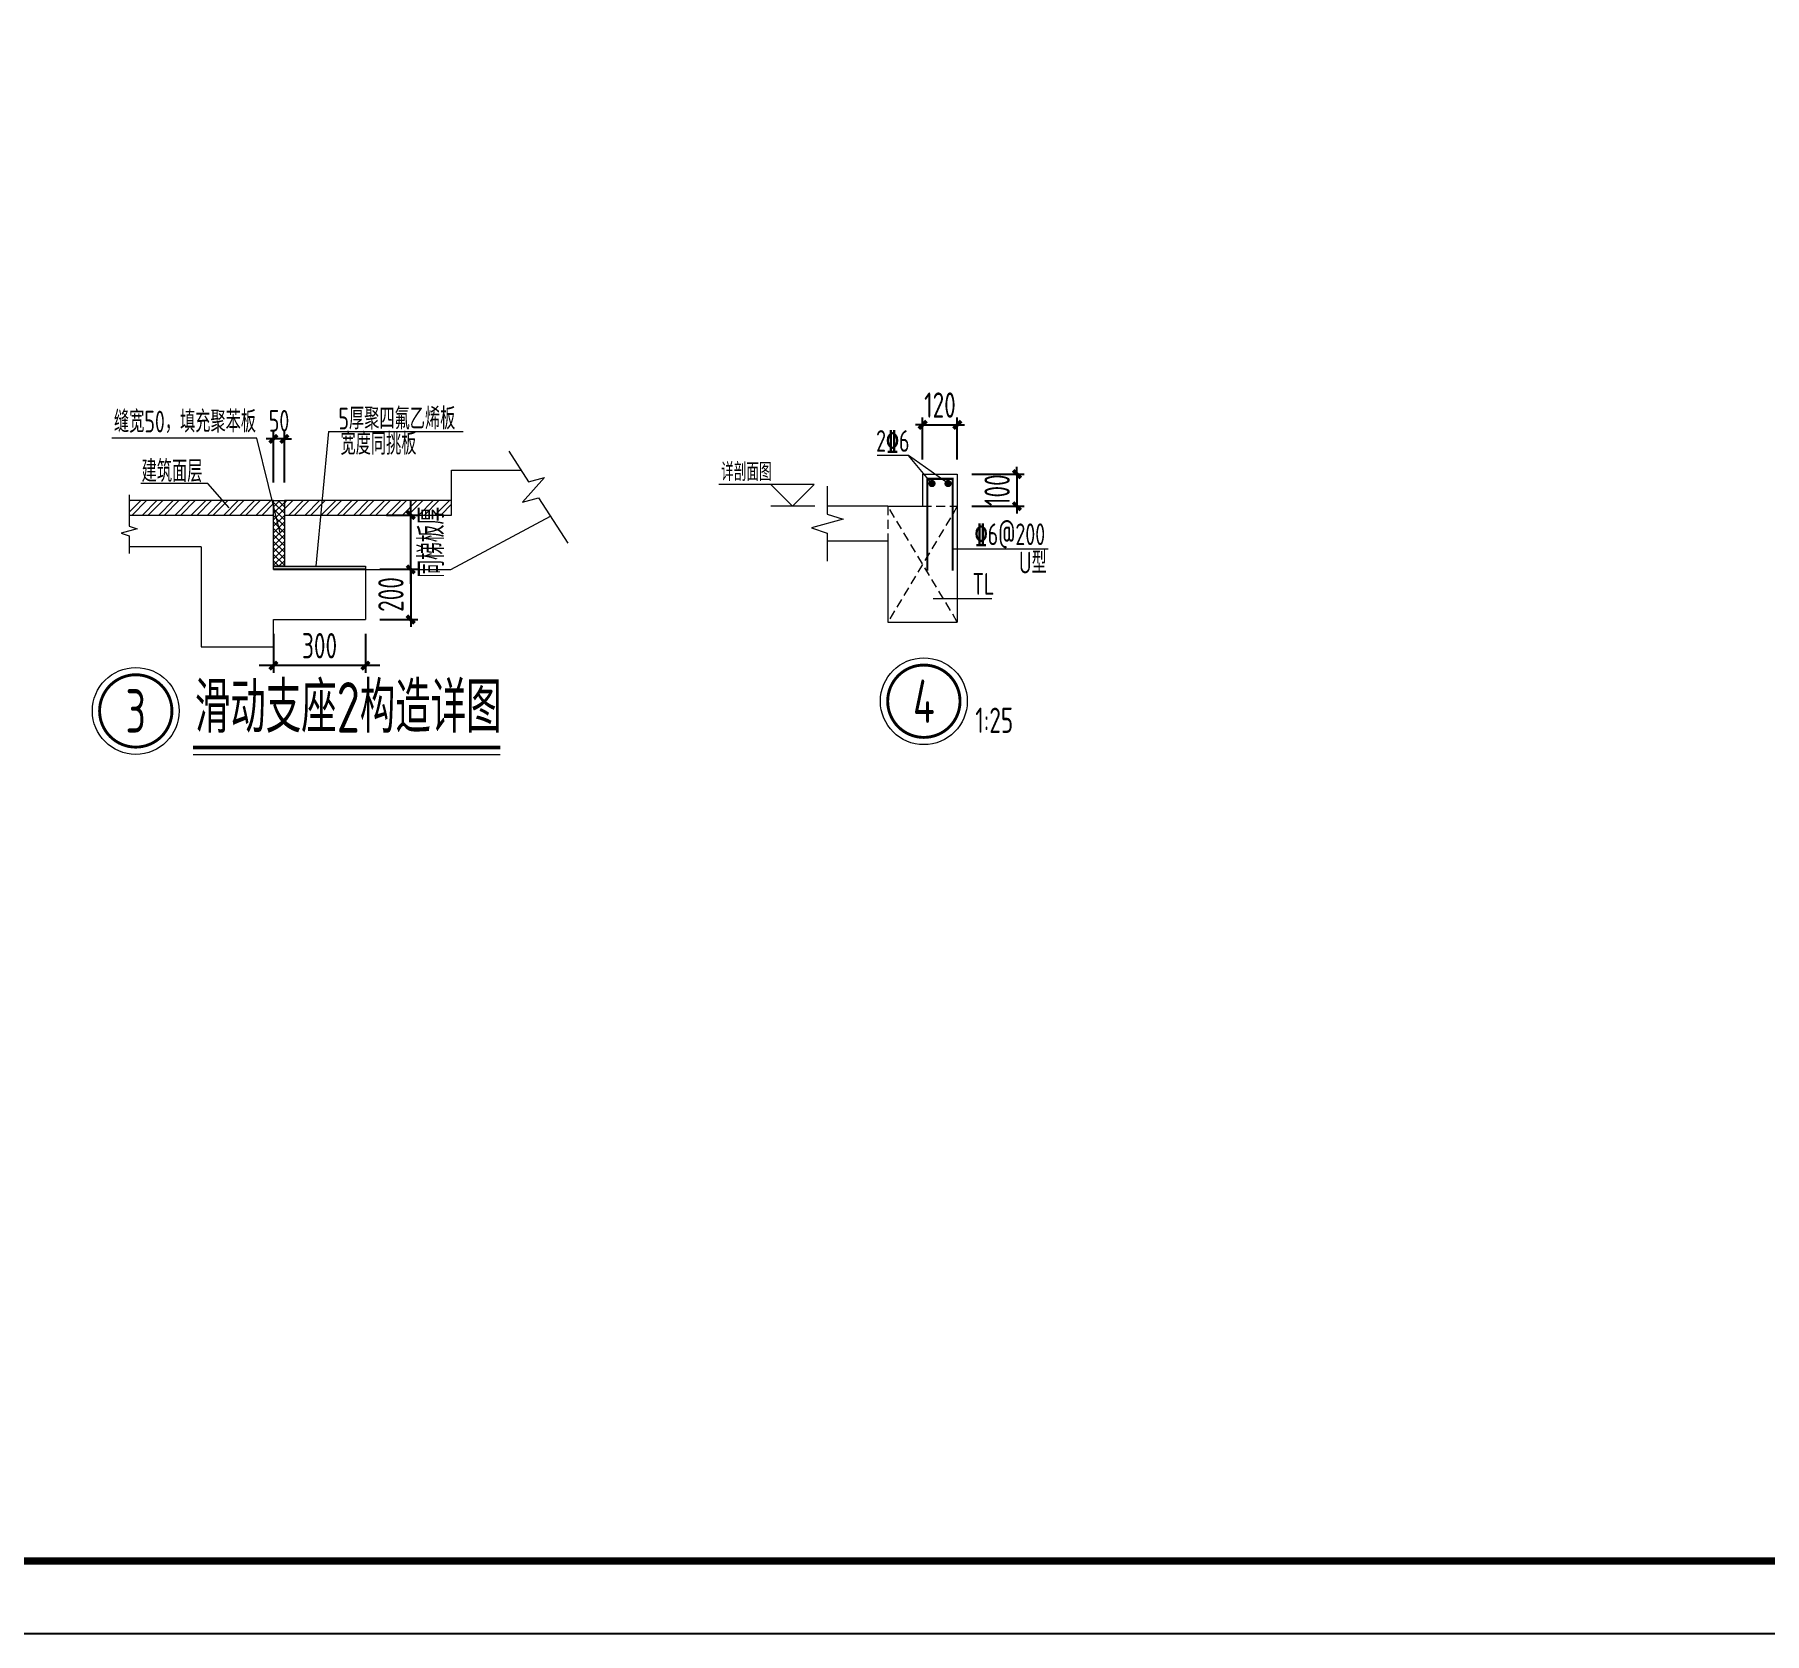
# Model space of a CAD drawing. Extents: x 56246 to 893198, y -950445 to -423535.
# Drawn here: x 400412 to 412363, y -502205 to -491157 of the extents above; entities that cross this region are included whole.
import ezdxf
from ezdxf.enums import TextEntityAlignment as Align

# ---------------------------------------------------------------- set-up
doc = ezdxf.new("R2010")
doc.units = 0
doc.header["$LTSCALE"] = 500
doc.linetypes.add('HIDDEN', pattern=[0.375, 0.25, -0.125])
for name, color, linetype, lineweight in [('0S-详图-不可见', 7, 'HIDDEN', 18), ('0S-详图-填充', 253, 'Continuous', 9), ('0S-详图-尺寸', 21, 'Continuous', 13), ('0S-详图-文字', 4, 'Continuous', 20), ('0S-详图-符号', 120, 'Continuous', 13), ('0S-详图-线', 6, 'Continuous', 18)]:
    doc.layers.add(name, color=color, linetype=linetype, lineweight=lineweight)
for name, color, linetype in [('Floor_c1', 7, 'Continuous'), ('T-TK', 157, 'Continuous'), ('THIN', 7, 'Continuous'), ('照明平面标注层', 111, 'Continuous'), ('负筋', 1, 'Continuous')]:
    doc.layers.add(name, color=color, linetype=linetype)
doc.styles.add('TSSD_DIMENSION', font='tssdeng.shx', dxfattribs={"width": 0.7, "bigfont": 'Hztxt.shx'})
doc.styles.add('TSSD_Label', font='tssdeng.shx', dxfattribs={"width": 0.7, "bigfont": 'hztxt.shx'})
doc.styles.add('TSSD_NORM', font='tssdeng.shx', dxfattribs={"width": 0.7, "bigfont": 'hztxt.shx'})
doc.styles.add('TSSD_NUM', font='tssdeng.shx', dxfattribs={"width": 0.7, "bigfont": 'hztxt.shx'})
doc.styles.add('TSSD_Rein', font='Tssdeng.shx', dxfattribs={"width": 0.7, "bigfont": 'hztxt.shx'})
doc.dimstyles.new('TSSD_20_50', dxfattribs={"dimtxt": 150, "dimasz": 50, "dimexe": 50, "dimexo": 125, "dimgap": 50, "dimtad": 1, "dimdec": 0, "dimlfac": 0.4, "dimzin": 0, "dimdsep": 46, "dimtxsty": 'TSSD_DIMENSION', "dimblk": 'ARCHTICK', "dimcen": 0, "dimdle": 50, "dimclrt": 7, "dimadec": 0, "dimazin": 0, "dimtfac": 1, "dimtdec": 0, "dimtix": 1, "dimtmove": 2, "dimatfit": 3, "dimldrblk": 'ARCHTICK', "dimfxl": 1, "dimtolj": 1, "dimtzin": 0, "dimarcsym": 0})
doc.dimstyles.new('TSSD_25_50', dxfattribs={"dimtxt": 175, "dimasz": 50, "dimexe": 50, "dimexo": 100, "dimgap": 50, "dimtad": 1, "dimdec": 0, "dimlfac": 0.5, "dimzin": 0, "dimdsep": 46, "dimtxsty": 'TSSD_DIMENSION', "dimblk": 'ARCHTICK', "dimblk1": 'ARCHTICK', "dimblk2": 'ARCHTICK', "dimcen": 0, "dimdle": 100, "dimclrt": 7, "dimadec": 0, "dimazin": 0, "dimtfac": 1, "dimtdec": 0, "dimtix": 1, "dimtmove": 2, "dimatfit": 3, "dimfxl": 1, "dimtolj": 1, "dimtzin": 0, "dimarcsym": 0})
pattern_1 = [(45, (599351.806, 145281.24), (-56.1266, 56.1266), []), (45, (599351.806, 145320.93), (-56.1266, 56.1266), [])]

# ---------------------------------------------------------------- blocks, each defined once
blk = doc.blocks.new('A0-DWF')
at = {"layer": 'T-TK'}
blk.add_line((0, -84100), (118900, -84100), dxfattribs=at)
at = {"layer": 'T-TK', "const_width": 100}
blk.add_lwpolyline([(2500, -83100), (117900, -83100), (117900, -1000), (2500, -1000)], close=True, dxfattribs=at)
blk = doc.blocks.new('_ArchTick')
at = {"color": 0, "linetype": 'ByBlock', "const_width": 0.5}
blk.add_lwpolyline([(-0.53, -0.53), (0.53, 0.53)], dxfattribs=at)
blk = doc.blocks.new('*D228')
at = {"layer": 'Defpoints', "color": 0, "transparency": 16777216}
for p in [(456979, -217539), (456979, -217965), (457054, -217965)]:
    blk.add_point(p, dxfattribs=at)
at = {"layer": 'Floor_c1', "color": 0, "lineweight": -2, "transparency": 16777216}
for p, q in [((456979, -217840), (456979, -217489)), ((457054, -217840), (457054, -217489)), ((456979, -217539), (456929, -217539)), ((457054, -217539), (456979, -217539)), ((457054, -217539), (457104, -217539))]:
    blk.add_line(p, q, dxfattribs=at)
at = {"layer": 'Floor_c1', "color": 0, "lineweight": -2, "transparency": 16777216, "xscale": 50, "yscale": 50, "zscale": 50}
blk.add_blockref('_ArchTick', (456979, -217539), dxfattribs=at)
at = {"layer": 'Floor_c1', "color": 0, "lineweight": -2, "transparency": 16777216, "xscale": 50, "yscale": 50, "zscale": 50, "rotation": 180}
blk.add_blockref('_ArchTick', (457054, -217539), dxfattribs=at)
at = {"layer": 'Floor_c1', "color": 7, "transparency": 16777216, "insert": (457017, -217414), "char_height": 150, "attachment_point": 5, "style": 'TSSD_Rein'}
blk.add_mtext('\\A1;50', dxfattribs=at)
blk = doc.blocks.new('*D229')
at = {"layer": '0S-详图-尺寸', "color": 0, "lineweight": -2, "transparency": 16777216}
for p, q in [((456979, -218887), (456979, -219155)), ((457614, -218887), (457614, -219155)), ((457714, -219105), (456879, -219105))]:
    blk.add_line(p, q, dxfattribs=at)
at = {"layer": 'Defpoints', "color": 0, "transparency": 16777216}
for p in [(456979, -218787), (457614, -218787), (456979, -219105)]:
    blk.add_point(p, dxfattribs=at)
at = {"layer": '0S-详图-尺寸', "color": 0, "lineweight": -2, "transparency": 16777216, "xscale": 50, "yscale": 50, "zscale": 50, "rotation": 180}
blk.add_blockref('_ArchTick', (456979, -219105), dxfattribs=at)
at = {"layer": '0S-详图-尺寸', "color": 0, "lineweight": -2, "transparency": 16777216, "xscale": 50, "yscale": 50, "zscale": 50}
blk.add_blockref('_ArchTick', (457614, -219105), dxfattribs=at)
at = {"layer": '0S-详图-尺寸', "color": 7, "transparency": 16777216, "insert": (457297, -218968), "char_height": 175, "attachment_point": 5, "style": 'TSSD_DIMENSION'}
blk.add_mtext('\\A1;300', dxfattribs=at)
blk = doc.blocks.new('*D230')
at = {"layer": '0S-详图-尺寸', "color": 0, "lineweight": -2, "transparency": 16777216}
for p, q in [((457714, -218440), (457977, -218440)), ((457927, -218440), (457927, -218390)), ((457927, -218440), (457927, -218787)), ((457714, -218787), (457977, -218787)), ((457927, -218787), (457927, -218837))]:
    blk.add_line(p, q, dxfattribs=at)
at = {"layer": 'Defpoints', "color": 0, "transparency": 16777216}
for p in [(457614, -218440), (457614, -218787, 0), (457927, -218787)]:
    blk.add_point(p, dxfattribs=at)
at = {"layer": '0S-详图-尺寸', "color": 0, "lineweight": -2, "transparency": 16777216, "xscale": 50, "yscale": 50, "zscale": 50}
for p, rotation in [((457927, -218440), 270), ((457927, -218787), 90)]:
    blk.add_blockref('_ArchTick', p, dxfattribs=dict(at, rotation=rotation))
at = {"layer": '0S-详图-尺寸', "color": 7, "transparency": 16777216, "insert": (457790, -218614), "char_height": 175, "attachment_point": 5, "rotation": 90, "style": 'TSSD_DIMENSION'}
blk.add_mtext('\\A1;200', dxfattribs=at)
blk = doc.blocks.new('*D231')
at = {"layer": '0S-详图-尺寸', "color": 0, "lineweight": -2, "transparency": 16777216}
for p, q in [((457927, -218540), (457927, -217965)), ((457759, -218065), (457977, -218065)), ((457759, -218440), (457977, -218440))]:
    blk.add_line(p, q, dxfattribs=at)
at = {"layer": 'Defpoints', "color": 0, "transparency": 16777216}
for p in [(457659, -218065), (457927, -218065), (457659, -218440)]:
    blk.add_point(p, dxfattribs=at)
at = {"layer": '0S-详图-尺寸', "color": 0, "lineweight": -2, "transparency": 16777216, "xscale": 50, "yscale": 50, "zscale": 50}
for p, rotation in [((457927, -218065), 90), ((457927, -218440), 270)]:
    blk.add_blockref('_ArchTick', p, dxfattribs=dict(at, rotation=rotation))
at = {"layer": '0S-详图-尺寸', "color": 7, "transparency": 16777216, "insert": (458070, -218253), "char_height": 175, "attachment_point": 5, "rotation": 90, "style": 'TSSD_DIMENSION'}
blk.add_mtext('\\A1;同梯板厚', dxfattribs=at)
blk = doc.blocks.new('TS_IDX2')
at = {"color": 0, "linetype": 'ByBlock', "const_width": 0.04}
blk.add_lwpolyline([(-0.5, 0, 1), (0.5, 0, 1)], format="xyb", close=True, dxfattribs=at)
at = {"color": 0, "linetype": 'ByBlock'}
blk.add_circle((0, 0), 0.6, dxfattribs=at)
at = {"color": 0, "linetype": 'ByBlock', "style": 'TSSD_NUM', "width": 0.7}
blk.add_attdef('A', text='', height=0.6, dxfattribs=at).set_placement((0, 0), align=Align.MIDDLE_CENTER)
blk = doc.blocks.new('*D662')
at = {"layer": '0S-详图-尺寸', "color": 0, "linetype": 'ByBlock', "lineweight": -2, "transparency": 16777216}
for p, q in [((406547, -493854), (406497, -493854)), ((406547, -494094), (406547, -493804)), ((406547, -493854), (406787, -493854)), ((406787, -494094), (406787, -493804)), ((406787, -493854), (406837, -493854))]:
    blk.add_line(p, q, dxfattribs=at)
at = {"layer": 'Defpoints', "color": 0, "linetype": 'ByBlock', "transparency": 16777216}
for p in [(406787, -493854), (406547, -494194), (406787, -494194)]:
    blk.add_point(p, dxfattribs=at)
at = {"layer": '0S-详图-尺寸', "color": 0, "linetype": 'ByBlock', "lineweight": -2, "transparency": 16777216, "xscale": 50, "yscale": 50, "zscale": 50}
blk.add_blockref('_ArchTick', (406547, -493854), dxfattribs=at)
at = {"layer": '0S-详图-尺寸', "color": 0, "linetype": 'ByBlock', "lineweight": -2, "transparency": 16777216, "xscale": 50, "yscale": 50, "zscale": 50, "rotation": 180}
blk.add_blockref('_ArchTick', (406787, -493854), dxfattribs=at)
at = {"layer": '0S-详图-尺寸', "color": 7, "linetype": 'ByBlock', "transparency": 16777216, "insert": (406667, -493717), "char_height": 175, "attachment_point": 5, "style": 'TSSD_DIMENSION'}
blk.add_mtext('\\A1;120', dxfattribs=at)
blk = doc.blocks.new('*D663')
at = {"layer": '0S-详图-尺寸', "color": 0, "linetype": 'ByBlock', "lineweight": -2, "transparency": 16777216}
for p, q in [((407199, -494194), (407199, -494144)), ((406887, -494194), (407249, -494194)), ((407199, -494194), (407199, -494416)), ((406887, -494416), (407249, -494416)), ((407199, -494416), (407199, -494466))]:
    blk.add_line(p, q, dxfattribs=at)
at = {"layer": 'Defpoints', "color": 0, "linetype": 'ByBlock', "transparency": 16777216}
for p in [(406787, -494194), (406787, -494416), (407199, -494416)]:
    blk.add_point(p, dxfattribs=at)
at = {"layer": '0S-详图-尺寸', "color": 0, "linetype": 'ByBlock', "lineweight": -2, "transparency": 16777216, "xscale": 50, "yscale": 50, "zscale": 50}
for p, rotation in [((407199, -494194), 270), ((407199, -494416), 90)]:
    blk.add_blockref('_ArchTick', p, dxfattribs=dict(at, rotation=rotation))
at = {"layer": '0S-详图-尺寸', "color": 7, "linetype": 'ByBlock', "transparency": 16777216, "insert": (407062, -494305), "char_height": 175, "attachment_point": 5, "rotation": 90, "style": 'TSSD_DIMENSION'}
blk.add_mtext('\\A1;100', dxfattribs=at)
blk = doc.blocks.new('BW-3038306', base_point=(455727.3, -219722.3, 0))
at = {"layer": '0S-详图-填充'}
h = blk.add_hatch(dxfattribs=at)
h.set_pattern_fill('STEEL', color=256, scale=25, style=0)
h.set_pattern_definition(pattern_1)
h.paths.add_polyline_path([(456979.2, -218065.3), (456979.2, -217965.3), (455982.3, -217965.3), (455982.3, -218065.3)])
h = blk.add_hatch(dxfattribs=at)
h.set_pattern_fill('ANSI37', color=256, scale=10)
h.set_pattern_definition([(45, (599351.806, 145281.24), (-22.4506403, 22.4506403), []), (135, (599351.806, 145281.24), (-22.4506403, -22.4506403), [])])
h.paths.add_polyline_path([(456979.2, -217965.3), (457054.2, -217965.3), (457054.2, -218419.4), (456979.2, -218419.4)])
h = blk.add_hatch(dxfattribs=at)
h.set_pattern_fill('STEEL', color=256, scale=25, style=0)
h.set_pattern_definition(pattern_1)
h.paths.add_polyline_path([(458209.6, -218065.3), (458209.6, -217965.3), (457054.2, -217965.3), (457054.2, -218065.3)])
blk.add_hatch(color=256, dxfattribs=at).paths.add_polyline_path([(456979.2, -218419.4), (457614.2, -218419.4), (457614.2, -218440.3), (456979.2, -218440.3)])
at = {"layer": '0S-详图-填充', "elevation": 0}
blk.add_lwpolyline([(456979.2, -218419.4), (457614.2, -218419.4), (457614.2, -218440.3), (456979.2, -218440.3)], close=True, dxfattribs=at)
at = {"layer": '0S-详图-文字'}
for p, q in [((457358.8, -217488.9, 0), (457272.1, -218419.4, 0)), ((457358.8, -217488.9, 0), (458288.5, -217488.9, 0)), ((456862.8, -217533, 0), (455862.8, -217533, 0)), ((457023.9, -218188, 0), (456862.8, -217533, 0)), ((456524.8, -217847, 0), (456062.9, -217847, 0)), ((456673.3, -218016.4, 0), (456524.8, -217847, 0))]:
    blk.add_line(p, q, dxfattribs=at)
at = {"layer": '0S-详图-文字', "const_width": 25, "elevation": 0}
blk.add_lwpolyline([(458545.2, -219672.3), (456422.8, -219672.3)], dxfattribs=at)
at = {"layer": '0S-详图-文字', "elevation": 0}
blk.add_lwpolyline([(458545.2, -219722.3), (456422.8, -219722.3)], dxfattribs=at)
at = {"layer": '0S-详图-线'}
for p, q in [((458204.4, -218440.3, 0), (458891.7, -218072.1, 0)), ((456479.2, -218285.3, 0), (455982.3, -218285.3, 0)), ((457614.2, -218440.3, 0), (457614.2, -218787.2)), ((456979.2, -218787.2), (457614.2, -218787.2)), ((457054.2, -218787.2), (457614.2, -218787.2))]:
    blk.add_line(p, q, dxfattribs=at)
at = {"layer": '0S-详图-线', "elevation": 0}
for points in [[(458603.7, -217624.2), (458739.8, -217835.9), (458851.3, -217805.9), (458698.7, -217975.3), (458810.1, -217945.3), (459011.7, -218258.8)], [(458209.6, -218065.3), (458209.6, -217754.9), (458687.7, -217754.9)], [(455982.3, -217925.5), (455982.3, -218142.8), (456037.3, -218160.3), (455927.3, -218190.3), (455982.3, -218207.8), (455982.3, -218331.5)], [(456479.2, -218285.3), (456479.2, -218975.2), (456979.2, -218975.2), (456979.2, -218787.2)], [(457614.2, -218440.3), (458204.4, -218440.3)]]:
    blk.add_lwpolyline(points, dxfattribs=at)
for points in [[(456979.2, -217965.3), (455982.3, -217965.3), (455982.3, -218065.3), (456979.2, -218065.3)], [(456979.2, -217965.3), (457054.2, -217965.3), (457054.2, -218419.4), (456979.2, -218419.4)], [(458209.6, -217965.3), (457054.2, -217965.3), (457054.2, -218065.3), (458209.6, -218065.3)]]:
    blk.add_lwpolyline(points, close=True, dxfattribs=at)
at = {"layer": 'Floor_c1'}
blk.add_line((457614.2, -218440.3, 0), (456979.2, -218440.3, 0), dxfattribs=at)
at = {"layer": '0S-详图-符号', "linetype": 'ByBlock'}
ref = blk.add_blockref('TS_IDX2', (456027.3, -219418.7, 0), dxfattribs=dict(at, xscale=500, yscale=500, zscale=500))
ref.add_attrib('1', '3', dxfattribs={"layer": 'THIN', "height": 300, "style": 'TSSD_NUM', "width": 0.7}).set_placement((456027.3, -219418.7, 0), align=Align.MIDDLE_CENTER)
at = {"layer": '0S-详图-文字', "style": 'TSSD_Rein', "width": 0.7}
for s, p in [('缝宽50，填充聚苯板', (455876.7, -217494.1, 0)), ('5厚聚四氟乙烯板', (457427.3, -217473.3, 0)), ('宽度同挑板', (457441.4, -217647.7, 0)), ('建筑面层', (456067.7, -217837.3, 0))]:
    blk.add_text(s, height=150, dxfattribs=at).set_placement(p)
at = {"layer": '0S-详图-文字', "style": 'TSSD_NORM', "width": 0.7}
blk.add_text('滑动支座2构造详图', height=350, dxfattribs=at).set_placement((457495.2, -219569.3, 0), align=Align.CENTER)
at = {"layer": '0S-详图-尺寸'}
dim = blk.add_linear_dim(base=(457927.5, -218065.3, 0), p1=(457659, -218440.3, 0), p2=(457659, -218065.3, 0), angle=90, text='同梯板厚', dimstyle='TSSD_25_50', dxfattribs=at)
dim.commit()
dim.dimension.update_dxf_attribs({"geometry": '*D231', "text_midpoint": (458069.9, -218252.8, 0), "dimtype": 128})
dim = blk.add_linear_dim(base=(457927.5, -218787.2, 0), p1=(457614.2, -218440.3, 0), p2=(457614.2, -218787.2), angle=90, text='200', dimstyle='TSSD_25_50', dxfattribs=at)
dim.commit()
dim.dimension.update_dxf_attribs({"geometry": '*D230', "text_midpoint": (457790, -218613.7, 0)})
dim = blk.add_linear_dim(base=(456979.2, -219105.4), p1=(457614.2, -218787.2), p2=(456979.2, -218787.2), text='300', dimstyle='TSSD_25_50', dxfattribs=at)
dim.commit()
dim.dimension.update_dxf_attribs({"geometry": '*D229', "text_midpoint": (457296.7, -218967.9)})
at = {"layer": 'Floor_c1'}
dim = blk.add_linear_dim(base=(456979.2, -217538.5, 0), p1=(457054.2, -217965.3, 0), p2=(456979.2, -217965.3, 0), text='50', dimstyle='TSSD_20_50', override={"dimtxsty": 'TSSD_Rein'}, dxfattribs=at)
dim.commit()
dim.dimension.update_dxf_attribs({"geometry": '*D228', "text_midpoint": (457016.7, -217413.5, 0)})

msp = doc.modelspace()

# ---------------------------------------------------------------- linework, layer by layer
at = {"layer": '0S-详图-不可见', "ltscale": 0.5}
for p, q in [((406306.9799, -494416.3452), (406306.9799, -494656.3452)), ((406786.9799, -495216.3452), (406306.9799, -494416.3452)), ((406786.9799, -494416.3452), (406306.9799, -495216.3452)), ((406546.9799, -494416.3452), (406786.9799, -494416.3452))]:
    msp.add_line(p, q, dxfattribs=at)
at = {"layer": '0S-详图-文字', "linetype": 'ByBlock'}
for p, q in [((406449.4932, -494066.0801), (406232.5923, -494066.0801)), ((406611.9799, -494259.3513), (406449.4932, -494066.0801)), ((406722.9698, -494259.3513), (406449.4932, -494066.0801)), ((406754.4799, -494710.6969), (407414.3626, -494710.6969)), ((406621.1384, -495053.5768), (407026.3102, -495053.5768))]:
    msp.add_line(p, q, dxfattribs=at)
at = {"layer": '0S-详图-文字'}
for p, q in [((405797.6551, -494266.3452), (405139.9628, -494266.3452)), ((405647.6551, -494416.3452), (405497.6551, -494266.3452)), ((405647.6551, -494416.3452), (405797.6551, -494266.3452)), ((405803.5559, -494416.3452), (405497.6551, -494416.3452))]:
    msp.add_line(p, q, dxfattribs=at)
at = {"layer": '0S-详图-线'}
for p, q in [((406546.9799, -494194.3513), (406546.9799, -494416.3452)), ((406546.9799, -494194.3513), (406786.9799, -494194.3513)), ((406786.9799, -494194.3513), (406786.9799, -495216.3452)), ((406306.9799, -494416.3452), (405888.5172, -494416.3452)), ((406306.9799, -494416.3452), (406546.9799, -494416.3452)), ((406306.9799, -494656.3452), (405888.5172, -494656.3452)), ((406306.9799, -494656.3452), (406306.9799, -495216.3452)), ((406306.9799, -495216.3452), (406786.9799, -495216.3452))]:
    msp.add_line(p, q, dxfattribs=at)
msp.add_lwpolyline([(405888.5172, -494276.3452), (405888.5172, -494471.3452), (405998.5172, -494506.3452), (405778.5172, -494566.3452), (405888.5172, -494601.3452), (405888.5172, -494796.3452)], dxfattribs=at)
at = {"layer": '负筋', "const_width": 15}
msp.add_lwpolyline([(406579.4799, -494860.1735), (406579.4799, -494226.8513), (406754.4799, -494226.8513), (406754.4799, -494860.1779)], dxfattribs=at)
at = {"layer": '负筋', "const_width": 25}
for points in [[(406624.4799, -494259.3513, -1), (406599.4799, -494259.3513, -1)], [(406735.4698, -494259.3513, -1), (406710.4698, -494259.3513, -1)]]:
    msp.add_lwpolyline(points, format="xyb", close=True, dxfattribs=at)

# ---------------------------------------------------------------- block references
msp.add_blockref('BW-3038306', (400811.1214, -496134.1616, 0))
at = {"layer": '0S-详图-符号', "linetype": 'ByBlock'}
ref = msp.add_blockref('TS_IDX2', (406555.7757, -495763.4833), dxfattribs=dict(at, xscale=500, yscale=500, zscale=500))
ref.add_attrib('1', '4', dxfattribs={"layer": 'THIN', "height": 300, "style": 'TSSD_NUM', "width": 0.7}).set_placement((406555.7757, -495763.4833), align=Align.MIDDLE_CENTER)
at = {"layer": '照明平面标注层', "xscale": 0.5, "yscale": 0.5, "zscale": 0.5}
msp.add_blockref('A0-DWF', (368313.4361, -460154.8059), dxfattribs=at)

# ---------------------------------------------------------------- texts
at = {"layer": '0S-详图-文字', "linetype": 'ByBlock', "style": 'TSSD_Rein', "width": 0.7}
for s, p in [('2%%1326', (406225.7652, -494040.1178)), ('%%1326@200', (406906.7811, -494684.7345)), ('U型', (407213.0682, -494880.5619)), ('TL', (406891.8554, -495027.6145))]:
    msp.add_text(s, height=150, dxfattribs=at).set_placement(p)
at = {"layer": '0S-详图-文字', "style": 'TSSD_Label', "width": 0.7}
msp.add_text('详剖面图', height=125, dxfattribs=at).set_placement((405154.5449, -494241.3452))
at = {"layer": '0S-详图-符号', "linetype": 'ByBlock', "style": 'TSSD_NORM', "width": 0.7}
msp.add_text('1:25', height=175, dxfattribs=at).set_placement((406911.3617, -495982.4269))

# ---------------------------------------------------------------- dimensions: what is measured, and where the dimension line sits
at = {"layer": '0S-详图-尺寸', "linetype": 'ByBlock'}
for p1, p2, distance, text, picture, middle in [((406546.9799, -494194.3513), (406786.9799, -494194.3513), 340.0729, '120', '*D662', (406666.9799, -493716.7783)), ((406786.9799, -494194.3513), (406786.9799, -494416.3452), 412.1109, '100', '*D663', (407061.5908, -494305.3482))]:
    dim = msp.add_aligned_dim(p1=p1, p2=p2, distance=distance, text=text, dimstyle='TSSD_25_50', dxfattribs=at)
    dim.commit()
    dim.dimension.update_dxf_attribs({"geometry": picture, "text_midpoint": middle})

doc.saveas('drawing.dxf')
